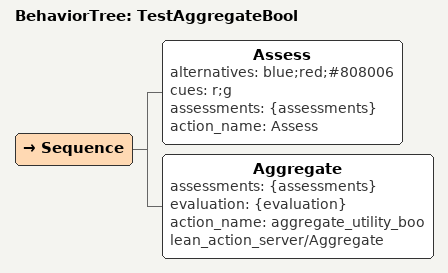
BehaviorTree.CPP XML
<?xml version="1.0" encoding="UTF-8"?>
<root BTCPP_format="4">
  <BehaviorTree ID="TestAggregateBool">
    <Sequence>
      <Assess alternatives="blue;red;#808006"
              cues="r;g"
              assessments="{assessments}"
              action_name="Assess"/>
      <Aggregate assessments="{assessments}"
                 evaluation="{evaluation}"
        action_name="aggregate_utility_boolean_action_server/Aggregate"/>
    </Sequence>
  </BehaviorTree>
</root>
